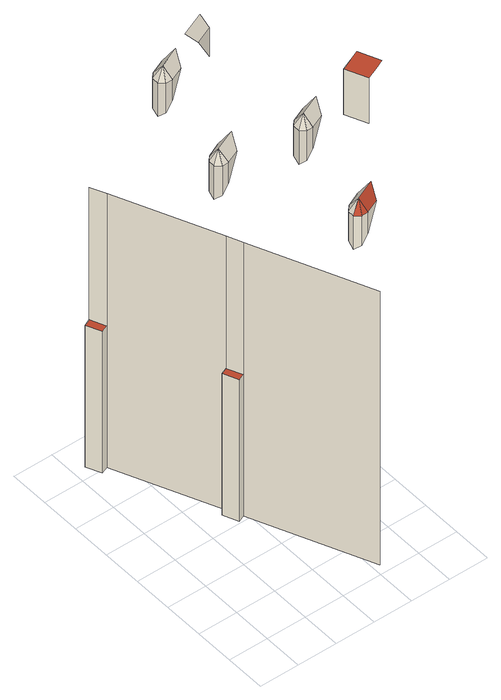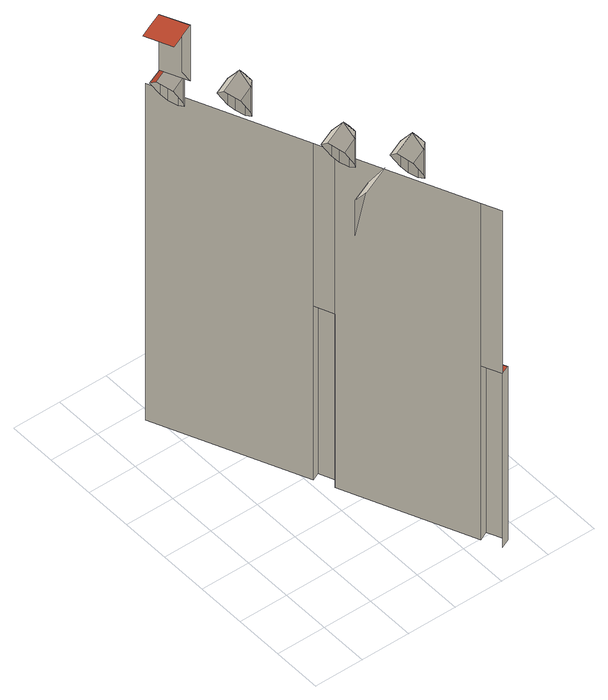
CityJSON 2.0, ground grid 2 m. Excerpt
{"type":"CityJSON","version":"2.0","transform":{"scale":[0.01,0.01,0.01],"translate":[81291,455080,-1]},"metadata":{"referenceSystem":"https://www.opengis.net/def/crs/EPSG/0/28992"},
"CityObjects":{
"building1":{"type":"Building","attributes":{"Volume":104797.07,"Dakoppervlakte":8542.52,"Muuroppervlakte":13883.88,"Vloeroppervlakte":5073.26,"hoogte_Z_max_in_m_NAP":34.28,"GEB_DOEL":"kantoorfunctie - kantoorfunctie,woonfunctie","yearOfConstruction":1620,"measuredHeight":34.75},"children":["building1-1","building1-2","building1-3","building1-4"],"geometry":[{"type":"MultiSurface","lod":"2","boundaries":[[[0,1,2,3]],[[3,2,4,5]],[[6,7,1,0]],[[4,2,1,7]],[[7,8,9,4]],[[10,11,12,8,7,6]],[[13,14,15,16]],[[16,15,11,10]],[[17,18,14,13]],[[15,14,18,11]],[[18,19,12,11]],[[20,21,22,19,18,17]],[[23,24,25,26]],[[26,25,27,28]],[[28,29,26]],[[26,29,23]],[[24,23,30,31]],[[32,29,28]],[[23,29,30]],[[28,27,33,32]],[[34,32,33]],[[31,30,35]],[[36,37,38]],[[39,40,41,42]],[[43,29,32,34]],[[35,30,29,43]],[[42,41,44,45]],[[46,38,47,48]],[[45,49,42]],[[38,37,47]],[[42,49,39]],[[40,39,50,51]],[[52,49,45]],[[39,49,50]],[[45,44,53,52]],[[48,47,54]],[[55,52,53]],[[51,50,56]],[[54,47,37,57]],[[58,59,60,61]],[[61,60,62,63]],[[63,64,61]],[[61,64,58]],[[65,49,52,55]],[[56,50,49,65]],[[59,58,66,67]],[[68,64,63]],[[58,64,66]],[[63,62,69,68]],[[70,68,69]],[[67,66,71]],[[72,64,68,70]],[[71,66,64,72]],[[73,74,75,76]],[[77,78,74,73]],[[76,79,80,81,77,73]],[[82,83,84,85]],[[86,82,85]]],"semantics":{"surfaces":[{"type":"WallSurface"},{"type":"RoofSurface"}],"values":[0,0,0,1,0,0,0,0,0,1,0,0,null,null,null,null,null,null,null,null,null,null,null,null,null,null,null,null,null,null,null,null,null,null,null,null,null,null,null,null,null,null,null,null,null,null,null,null,null,null,null,null,null,0,0,1,null,null]}}]},
"building1-1":{"type":"BuildingInstallation","parents":["building1"],"geometry":[{"type":"MultiSurface","lod":"2","boundaries":[[[28,29,26]],[[32,29,28]],[[26,29,23]],[[35,30,29,43]],[[43,29,32,34]],[[23,29,30]],[[26,25,27,28]],[[28,27,33,32]],[[23,24,25,26]],[[24,23,30,31]],[[31,30,35]],[[34,32,33]]],"semantics":{"surfaces":[{"type":"RoofSurface"},{"type":"WallSurface"}],"values":[0,0,0,0,0,0,1,1,1,1,1,1]}}]},
"building1-2":{"type":"BuildingInstallation","parents":["building1"],"geometry":[{"type":"MultiSurface","lod":"2","boundaries":[[[87,37,36]],[[88,37,87]],[[36,37,38]],[[54,47,37,57]],[[57,37,88,89]],[[38,37,47]],[[36,90,91,87]],[[87,91,92,88]],[[38,46,90,36]],[[46,38,47,48]],[[48,47,54]],[[89,88,92]]],"semantics":{"surfaces":[{"type":"RoofSurface"},{"type":"WallSurface"}],"values":[0,0,0,0,0,0,1,1,1,1,1,1]}}]},
"building1-3":{"type":"BuildingInstallation","parents":["building1"],"geometry":[{"type":"MultiSurface","lod":"2","boundaries":[[[45,49,42]],[[52,49,45]],[[42,49,39]],[[56,50,49,65]],[[65,49,52,55]],[[39,49,50]],[[42,41,44,45]],[[45,44,53,52]],[[39,40,41,42]],[[40,39,50,51]],[[51,50,56]],[[55,52,53]]],"semantics":{"surfaces":[{"type":"RoofSurface"},{"type":"WallSurface"}],"values":[0,0,0,0,0,0,1,1,1,1,1,1]}}]},
"building1-4":{"type":"BuildingInstallation","parents":["building1"],"geometry":[{"type":"MultiSurface","lod":"2","boundaries":[[[63,64,61]],[[68,64,63]],[[61,64,58]],[[71,66,64,72]],[[72,64,68,70]],[[58,64,66]],[[61,60,62,63]],[[63,62,69,68]],[[58,59,60,61]],[[59,58,66,67]],[[67,66,71]],[[70,68,69]]],"semantics":{"surfaces":[{"type":"RoofSurface"},{"type":"WallSurface"}],"values":[0,0,0,0,0,0,1,1,1,1,1,1]}}]}
},
"vertices":[
[93,1185,53],[93,1185,859],[59,1259,859],[59,1259,53],[95,1275,859],[95,1275,53],[128,1201,53],[128,1201,859],[128,1201,1613],[95,1275,1613],[348,698,53],[348,698,859],[348,698,1613],[349,610,53],[349,610,859],[316,684,859],[316,684,53],[380,624,53],[380,624,859],[380,624,1613],[633,45,53],[633,45,855],[633,45,1613],[403,876,1871],[403,876,1704],[402,841,1681],[402,841,1871],[428,819,1704],[428,819,1871],[443,861,1930],[426,901,1871],[426,901,1752],[461,820,1871],[461,820,1752],[531,850,1871],[495,932,1871],[660,251,1871],[701,271,1930],[661,286,1871],[395,1232,2082],[395,1232,1916],[395,1196,1892],[395,1196,2082],[548,907,1930],[420,1174,1915],[420,1174,2082],[661,286,1704],[684,311,1871],[684,311,1752],[436,1216,2142],[418,1257,2082],[418,1257,1964],[454,1175,2082],[454,1175,1964],[753,342,1871],[523,1206,2082],[488,1287,2082],[806,317,1930],[660,642,2091],[660,642,1924],[659,606,1901],[659,606,2091],[685,584,1924],[685,584,2091],[700,626,2150],[540,1262,2142],[682,666,2091],[682,666,1972],[718,585,2091],[718,585,1972],[788,616,2091],[752,697,2091],[804,672,2150],[842,540,2381],[842,540,2122],[890,433,2122],[890,433,2381],[898,565,2381],[898,565,2217],[945,457,2381],[997,480,2381],[950,587,2381],[759,1309,2091],[741,1350,2150],[620,1298,2150],[671,1271,2091],[759,1309,1930],
[686,229,1871],[719,230,1871],[789,260,1871],[660,251,1681],[686,229,1704],[719,230,1752]
]}
